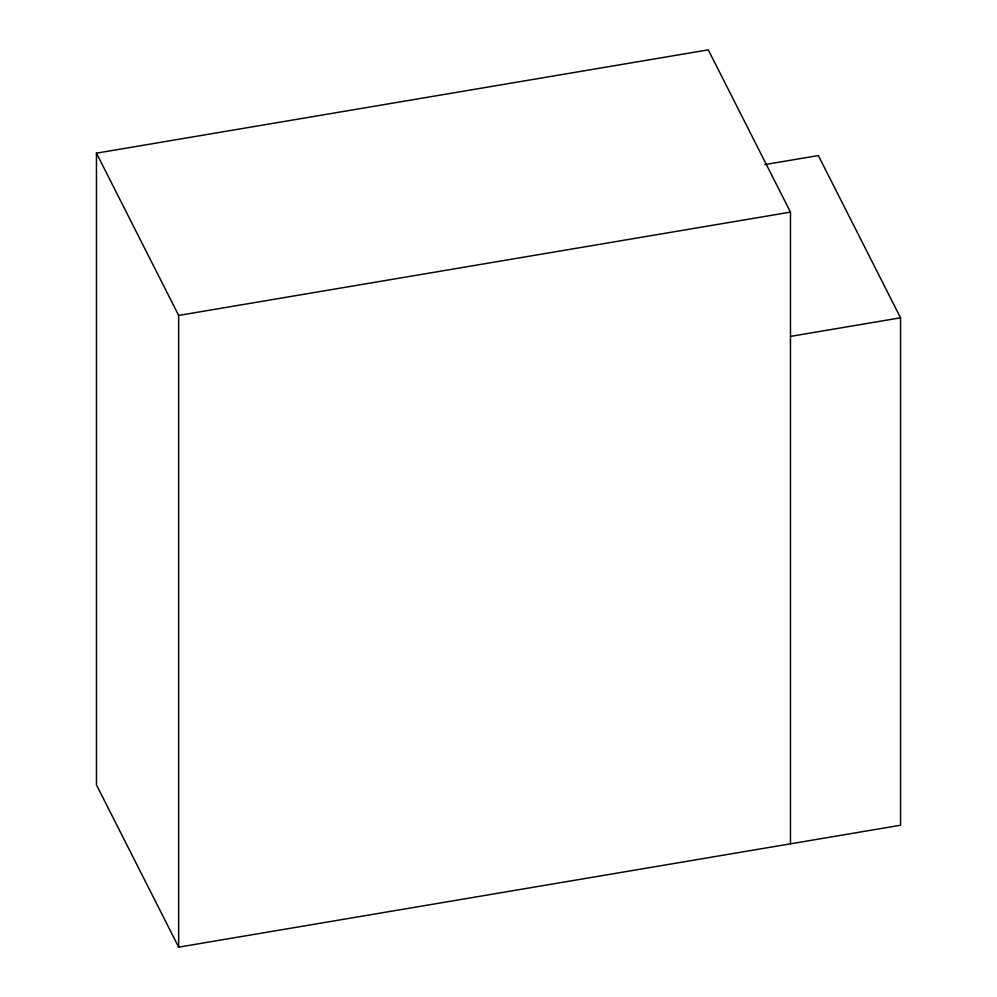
<?xml version="1.0" encoding="UTF-8"?>
<svg xmlns="http://www.w3.org/2000/svg" width="997" height="997" viewBox="0 0 997 997"><rect width="100%" height="100%" fill="white"/><g stroke="black" fill="none" stroke-linecap="round" stroke-linejoin="round"><path stroke-width="1.5" d="M764.836 164.592L818.338 155.557L900.54 317.806L900.54 825.242L178.662 947.15L96.46 784.888L96.46 153.164L708.269 49.85L790.471 212.112L790.471 843.836M96.46 153.164L178.662 315.426L790.471 212.112M790.471 336.4L900.54 317.806M178.662 315.426L178.662 947.15"/></g></svg>
